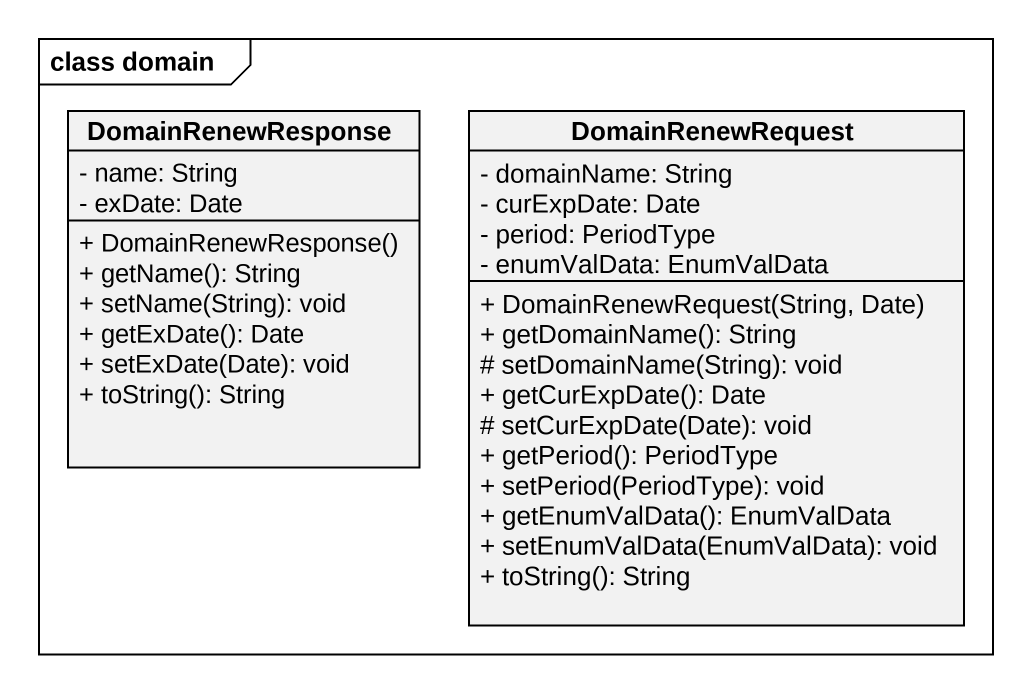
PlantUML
@startuml
mainframe class domain
hide circle
hide empty members
skinparam classAttributeIconSize 0
class DomainRenewResponse {
  - name: String
  - exDate: Date
  + DomainRenewResponse()
  + getName(): String
  + setName(String): void
  + getExDate(): Date
  + setExDate(Date): void
  + toString(): String
}
class DomainRenewRequest {
  - domainName: String
  - curExpDate: Date
  - period: PeriodType
  - enumValData: EnumValData
  + DomainRenewRequest(String, Date)
  + getDomainName(): String
  # setDomainName(String): void
  + getCurExpDate(): Date
  # setCurExpDate(Date): void
  + getPeriod(): PeriodType
  + setPeriod(PeriodType): void
  + getEnumValData(): EnumValData
  + setEnumValData(EnumValData): void
  + toString(): String
}
@enduml
